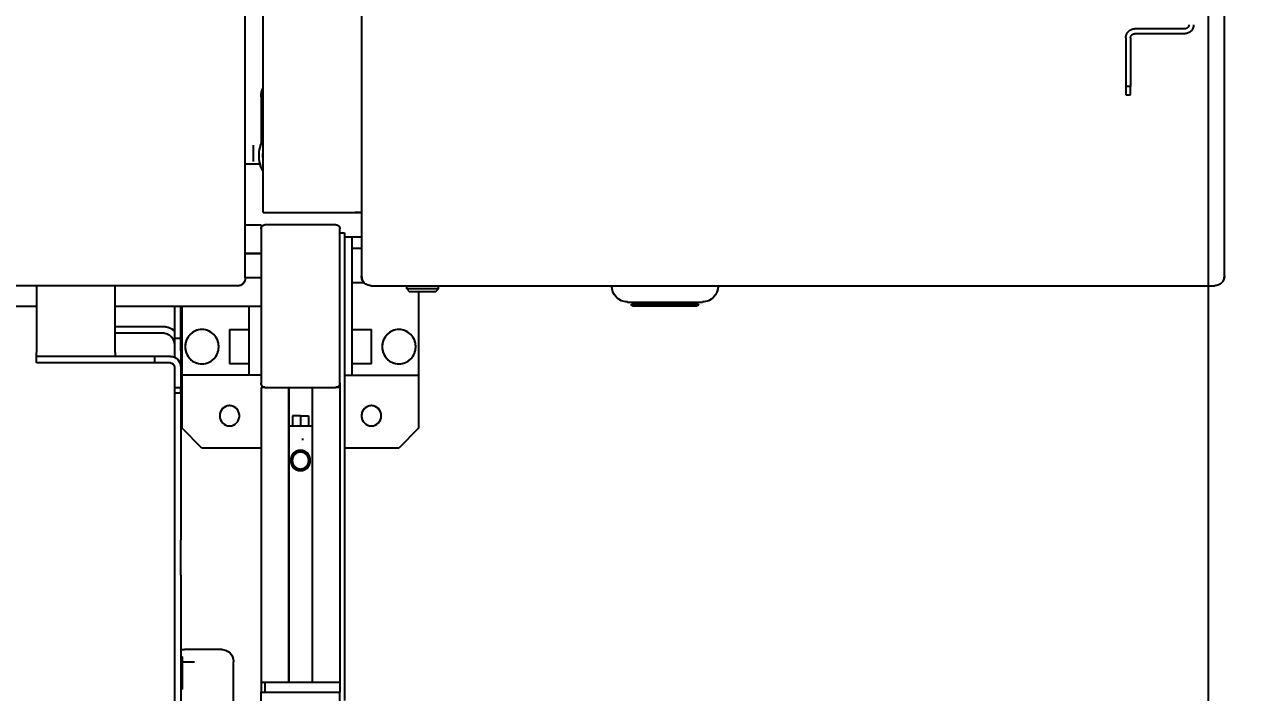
# Model space of a CAD drawing. Header units: centimetres. Extents: x 405564 to 502064, y 46284 to 60634.
# Drawn here: x 454884.15 to 454915.63, y 52508.1 to 52525.07 of the extents above; entities that cross this region are included whole.
import ezdxf
from ezdxf import colors
from ezdxf.entities.mleader import LeaderData, LeaderLine
from ezdxf.math import Vec2, Vec3
from ezdxf.xclip import XClip

# ---------------------------------------------------------------- set-up
doc = ezdxf.new("R2010")
doc.units = ezdxf.units.CM
doc.header["$XCLIPFRAME"] = 0
for name, pattern in [('3+1_3b$0$DASHED', [0.25, 0.125, -0.125]), ('SLD-2点鎖線', [12.7, 6.35, -1.27, 1.27, -1.27, 1.27, -1.27]), ('SLD-実線', [0])]:
    doc.linetypes.add(name, pattern=pattern)
for name, color, linetype in [('---___EB_draft03_cihazlar', 8, 'Continuous'), ('AS_DUV', 8, 'Continuous'), ('AS_PYZ_BINA', 8, 'Continuous')]:
    doc.layers.add(name, color=color, linetype=linetype)
doc.layers.add('0-KRCN-MİMARİ-220526', color=8, linetype='Continuous', lineweight=9)
doc.layers.add('OL_Ic', color=8, linetype='Continuous', lineweight=9)
doc.styles.add('Normal_ITL', font='swissi.ttf')

# ---------------------------------------------------------------- blocks, each defined once
blk = doc.blocks.new('SMD Dizgi Makinesi')
at = {"layer": '---___EB_draft03_cihazlar', "linetype": 'SLD-実線'}
for p, q in [((275456.486, -39730.757), (275464.504, -39730.757)), ((275456.238, -39752.449), (275456.238, -39730.997)), ((275455.824, -39745.929), (275455.824, -39744.026)), ((275455.721, -39744.177), (275455.721, -39745.779)), ((275455.773, -39745.197), (275455.773, -39744.127)), ((275455.773, -39745.829), (275455.773, -39745.197)), ((275456.238, -39751.788), (275456.238, -39746.33)), ((275456.083, -39750.806), (275456.155, -39750.736)), ((275456.083, -39750.806), (275456.083, -39751.467)), ((275456.155, -39750.736), (275456.155, -39751.537)), ((275456.155, -39750.736), (275456.238, -39750.736)), ((275452.621, -39751.237), (275452.105, -39751.738)), ((275453.964, -39751.237), (275452.621, -39751.237)), ((275453.964, -39752.939), (275453.964, -39751.237)), ((275456.083, -39751.237), (275453.964, -39751.237)), ((275456.155, -39751.537), (275456.083, -39751.467)), ((275456.155, -39751.537), (275456.238, -39751.537)), ((275452.105, -39751.738), (275452.105, -39753.12)), ((275456.238, -39751.888), (275456.238, -39751.788)), ((275454.249, -39752.439), (275455.127, -39752.439)), ((275454.249, -39752.439), (275454.249, -39752.939)), ((275455.127, -39752.939), (275455.127, -39752.439)), ((275456.315, -39752.623), (275456.315, -39752.939)), ((275456.486, -39752.689), (275456.394, -39752.671)), ((275464.504, -39752.689), (275456.486, -39752.689)), ((275457.193, -39752.939), (275457.193, -39752.689)), ((275457.478, -39752.939), (275457.478, -39752.689)), ((275458.098, -39752.849), (275458.098, -39752.689)), ((275458.098, -39755.193), (275458.098, -39752.849)), ((275447.765, -39753.12), (275445.698, -39753.12)), ((275456.548, -39753.12), (275447.765, -39753.12)), ((275453.964, -39753.12), (275453.964, -39752.939)), ((275457.478, -39752.939), (275453.964, -39752.939)), ((275456.444, -39753.11), (275457.064, -39753.11)), ((275457.581, -39753.12), (275456.548, -39753.12)), ((275456.599, -39753.11), (275456.604, -39753.12)), ((275456.716, -39753.11), (275456.716, -39753.12)), ((275456.793, -39753.12), (275456.793, -39753.11)), ((275457.478, -39753.12), (275457.478, -39752.939)), ((275457.581, -39753.24), (275457.581, -39753.12)), ((275444.097, -39753.24), (275445.905, -39753.24)), ((275446.163, -39753.24), (275445.905, -39753.24)), ((275445.905, -39753.34), (275445.905, -39753.24)), ((275445.905, -39753.941), (275445.905, -39753.34)), ((275446.163, -39753.34), (275446.163, -39753.24)), ((275447.765, -39753.24), (275446.163, -39753.24)), ((275446.163, -39755.143), (275446.163, -39753.34)), ((275453.654, -39753.24), (275447.12, -39753.24)), ((275453.758, -39753.24), (275453.654, -39753.24)), ((275453.654, -39753.24), (275453.654, -39753.34)), ((275453.654, -39755.143), (275453.654, -39753.34)), ((275453.758, -39753.24), (275457.684, -39753.24)), ((275457.788, -39753.34), (275457.788, -39755.143)), ((275445.905, -39754.542), (275445.905, -39753.941)), ((275453.654, -39753.941), (275446.163, -39753.941)), ((275453.654, -39753.947), (275446.163, -39753.947)), ((275452.673, -39754.542), (275452.673, -39753.941)), ((275452.931, -39754.037), (275452.673, -39754.037)), ((275452.931, -39754.241), (275452.931, -39754.037)), ((275451.856, -39754.443), (275451.944, -39754.394)), ((275452.006, -39754.192), (275452.006, -39754.29)), ((275452.352, -39754.191), (275452.311, -39754.191)), ((275452.931, -39754.241), (275452.673, -39754.241)), ((275452.931, -39754.446), (275452.673, -39754.446)), ((275452.931, -39754.241), (275452.931, -39754.446)), ((275445.905, -39755.143), (275445.905, -39754.542)), ((275453.654, -39754.536), (275446.163, -39754.536)), ((275453.654, -39754.542), (275446.163, -39754.542)), ((275428.856, -39755.243), (275445.905, -39755.243)), ((275445.905, -39755.243), (275445.905, -39755.143)), ((275446.163, -39755.143), (275445.905, -39755.143)), ((275446.163, -39755.243), (275445.905, -39755.243)), ((275446.163, -39755.243), (275446.163, -39755.143)), ((275453.654, -39755.243), (275446.163, -39755.243)), ((275452.105, -39755.243), (275452.105, -39756.745)), ((275453.654, -39755.143), (275453.654, -39755.243)), ((275457.684, -39755.243), (275453.758, -39755.243)), ((275453.964, -39755.243), (275453.964, -39755.543)), ((275455.721, -39758.948), (275455.721, -39755.243)), ((275456.444, -39755.643), (275456.444, -39755.243)), ((275456.451, -39755.643), (275456.451, -39755.243)), ((275457.058, -39755.643), (275457.058, -39755.243)), ((275457.064, -39755.643), (275457.064, -39755.243)), ((275457.788, -39755.243), (275457.684, -39755.243)), ((275457.788, -39755.643), (275457.788, -39755.243)), ((275458.098, -39755.193), (275464.297, -39755.193)), ((275459.337, -39755.643), (275459.337, -39755.267)), ((275459.428, -39755.193), (275459.544, -39755.202)), ((275459.544, -39755.202), (275459.661, -39755.193)), ((275461.042, -39755.243), (275459.832, -39755.243)), ((275453.964, -39755.543), (275455.721, -39755.543)), ((275453.964, -39755.543), (275453.964, -39757.246)), ((275454.249, -39755.543), (275454.249, -39756.044)), ((275455.127, -39756.044), (275455.127, -39755.543)), ((275456.437, -39755.643), (275464.453, -39755.643)), ((275459.735, -39755.443), (275459.399, -39755.443)), ((275459.813, -39755.443), (275459.735, -39755.443)), ((275428.236, -39755.944), (275446.68, -39755.944)), ((275456.231, -39755.844), (275456.231, -39847.777)), ((275446.99, -39756.244), (275446.99, -39757.186)), ((275454.52, -39756.044), (275454.249, -39756.044)), ((275455.127, -39756.044), (275454.52, -39756.044)), ((275446.678, -39757.236), (275446.678, -39756.935)), ((275452.105, -39756.745), (275452.621, -39757.246)), ((275448.882, -39757.286), (275443.632, -39757.286)), ((275445.981, -39757.236), (275445.981, -39757.286)), ((275445.981, -39757.236), (275446.807, -39757.236)), ((275446.807, -39757.286), (275446.807, -39757.236)), ((275446.99, -39757.286), (275446.99, -39757.186)), ((275448.882, -39757.286), (275449.777, -39757.286)), ((275453.516, -39757.286), (275449.777, -39757.286)), ((275452.621, -39757.246), (275453.964, -39757.246)), ((275453.516, -39757.286), (275453.654, -39757.286)), ((275453.516, -39757.446), (275453.516, -39757.286)), ((275454.171, -39757.286), (275453.654, -39757.286)), ((275453.654, -39757.446), (275453.654, -39757.286)), ((275453.964, -39757.246), (275455.721, -39757.246)), ((275454.584, -39757.286), (275454.171, -39757.286)), ((275454.584, -39757.286), (275454.894, -39757.286)), ((275454.894, -39757.286), (275455.721, -39757.286)), ((275454.894, -39757.286), (275454.894, -39757.446)), ((275448.882, -39757.446), (275443.632, -39757.446)), ((275449.777, -39757.446), (275448.882, -39757.446)), ((275453.516, -39757.446), (275449.777, -39757.446)), ((275453.654, -39757.446), (275453.516, -39757.446)), ((275454.171, -39757.446), (275453.654, -39757.446)), ((275454.274, -39757.546), (275454.274, -39757.947)), ((275454.584, -39757.446), (275454.419, -39757.446)), ((275454.44, -39757.546), (275454.44, -39757.947)), ((275454.894, -39757.446), (275454.584, -39757.446)), ((275455.721, -39757.446), (275454.894, -39757.446)), ((275455.039, -39758.948), (275455.039, -39757.746)), ((275455.204, -39758.948), (275455.204, -39757.746)), ((275454.274, -39757.947), (275454.44, -39757.947)), ((275454.274, -39757.947), (275454.274, -39760.951)), ((275454.44, -39757.947), (275454.44, -39760.951)), ((275454.543, -39758.948), (275454.44, -39758.948)), ((275454.543, -39758.948), (275456.231, -39758.948)), ((275454.274, -39760.951), (275454.44, -39760.951)), ((275454.44, -39760.951), (275454.543, -39760.951)), ((275456.231, -39760.951), (275454.543, -39760.951)), ((275455.721, -39828.259), (275455.721, -39760.951))]:
    blk.add_line(p, q, dxfattribs=at)
at = {"layer": '---___EB_draft03_cihazlar', "linetype": 'SLD-2点鎖線'}
for p, q in [((275456.486, -39730.757), (275464.504, -39730.757)), ((275456.238, -39752.449), (275456.238, -39730.997)), ((275462.644, -39731.759), (275462.644, -39733.041)), ((275462.768, -39731.759), (275462.768, -39733.041)), ((275461.094, -39733.141), (275461.301, -39733.141)), ((275461.094, -39733.261), (275461.094, -39733.141)), ((275461.301, -39733.261), (275461.094, -39733.261)), ((275462.541, -39733.141), (275461.301, -39733.141)), ((275461.301, -39733.141), (275461.301, -39733.261)), ((275462.541, -39733.261), (275461.301, -39733.261)), ((275455.824, -39745.929), (275455.824, -39744.026)), ((275455.721, -39744.177), (275455.721, -39745.779)), ((275455.773, -39745.197), (275455.773, -39744.127)), ((275455.773, -39745.829), (275455.773, -39745.197)), ((275456.238, -39751.788), (275456.238, -39746.33)), ((275456.083, -39750.806), (275456.155, -39750.736)), ((275456.083, -39750.806), (275456.083, -39751.467)), ((275456.155, -39750.736), (275456.155, -39751.537)), ((275456.155, -39750.736), (275456.238, -39750.736)), ((275452.621, -39751.237), (275452.105, -39751.738)), ((275453.964, -39751.237), (275452.621, -39751.237)), ((275453.964, -39752.939), (275453.964, -39751.237)), ((275456.083, -39751.237), (275453.964, -39751.237)), ((275456.155, -39751.537), (275456.083, -39751.467)), ((275456.155, -39751.537), (275456.238, -39751.537)), ((275452.105, -39751.738), (275452.105, -39753.12)), ((275456.238, -39751.888), (275456.238, -39751.788)), ((275454.249, -39752.439), (275454.249, -39752.939)), ((275454.249, -39752.439), (275455.127, -39752.439)), ((275455.127, -39752.939), (275455.127, -39752.439)), ((275456.315, -39752.623), (275456.315, -39752.939)), ((275456.486, -39752.689), (275456.394, -39752.671)), ((275464.504, -39752.689), (275456.486, -39752.689)), ((275457.193, -39752.939), (275457.193, -39752.689)), ((275457.478, -39752.939), (275457.478, -39752.689)), ((275458.098, -39752.849), (275458.098, -39752.689)), ((275458.098, -39755.193), (275458.098, -39752.849)), ((275447.765, -39753.12), (275445.698, -39753.12)), ((275456.548, -39753.12), (275447.765, -39753.12)), ((275453.964, -39753.12), (275453.964, -39752.939)), ((275457.478, -39752.939), (275453.964, -39752.939)), ((275456.444, -39753.11), (275457.064, -39753.11)), ((275457.581, -39753.12), (275456.548, -39753.12)), ((275456.599, -39753.11), (275456.604, -39753.12)), ((275456.716, -39753.11), (275456.716, -39753.12)), ((275456.793, -39753.12), (275456.793, -39753.11)), ((275457.478, -39753.12), (275457.478, -39752.939)), ((275457.581, -39753.24), (275457.581, -39753.12)), ((275444.097, -39753.24), (275445.905, -39753.24)), ((275445.905, -39753.34), (275445.905, -39753.24)), ((275446.163, -39753.24), (275445.905, -39753.24)), ((275445.905, -39753.941), (275445.905, -39753.34)), ((275446.163, -39753.34), (275446.163, -39753.24)), ((275447.765, -39753.24), (275446.163, -39753.24)), ((275446.163, -39755.143), (275446.163, -39753.34)), ((275453.654, -39753.24), (275447.12, -39753.24)), ((275453.758, -39753.24), (275453.654, -39753.24)), ((275453.654, -39753.24), (275453.654, -39753.34)), ((275453.654, -39755.143), (275453.654, -39753.34)), ((275453.758, -39753.24), (275457.684, -39753.24)), ((275457.788, -39753.34), (275457.788, -39755.143)), ((275445.905, -39754.542), (275445.905, -39753.941)), ((275453.654, -39753.941), (275446.163, -39753.941)), ((275453.654, -39753.947), (275446.163, -39753.947)), ((275452.673, -39754.542), (275452.673, -39753.941)), ((275452.931, -39754.037), (275452.673, -39754.037)), ((275452.931, -39754.241), (275452.931, -39754.037)), ((275451.856, -39754.443), (275451.944, -39754.394)), ((275452.006, -39754.192), (275452.006, -39754.29)), ((275452.352, -39754.191), (275452.311, -39754.191)), ((275452.931, -39754.241), (275452.673, -39754.241)), ((275452.931, -39754.446), (275452.673, -39754.446)), ((275452.931, -39754.241), (275452.931, -39754.446)), ((275445.905, -39755.143), (275445.905, -39754.542)), ((275453.654, -39754.536), (275446.163, -39754.536)), ((275453.654, -39754.542), (275446.163, -39754.542)), ((275428.856, -39755.243), (275445.905, -39755.243)), ((275445.905, -39755.243), (275445.905, -39755.143)), ((275446.163, -39755.143), (275445.905, -39755.143)), ((275446.163, -39755.243), (275445.905, -39755.243)), ((275446.163, -39755.243), (275446.163, -39755.143)), ((275453.654, -39755.243), (275446.163, -39755.243)), ((275452.105, -39755.243), (275452.105, -39756.745)), ((275453.654, -39755.143), (275453.654, -39755.243)), ((275457.684, -39755.243), (275453.758, -39755.243)), ((275453.964, -39755.243), (275453.964, -39755.543)), ((275455.721, -39758.948), (275455.721, -39755.243)), ((275456.444, -39755.643), (275456.444, -39755.243)), ((275456.451, -39755.643), (275456.451, -39755.243)), ((275457.058, -39755.643), (275457.058, -39755.243)), ((275457.064, -39755.643), (275457.064, -39755.243)), ((275457.788, -39755.243), (275457.684, -39755.243)), ((275457.788, -39755.643), (275457.788, -39755.243)), ((275458.098, -39755.193), (275464.297, -39755.193)), ((275459.337, -39755.643), (275459.337, -39755.267)), ((275459.428, -39755.193), (275459.544, -39755.202)), ((275459.544, -39755.202), (275459.661, -39755.193)), ((275461.042, -39755.243), (275459.832, -39755.243)), ((275453.964, -39755.543), (275455.721, -39755.543)), ((275453.964, -39755.543), (275453.964, -39757.246)), ((275454.249, -39755.543), (275454.249, -39756.044)), ((275455.127, -39756.044), (275455.127, -39755.543)), ((275456.437, -39755.643), (275464.453, -39755.643)), ((275459.735, -39755.443), (275459.399, -39755.443)), ((275459.813, -39755.443), (275459.735, -39755.443)), ((275428.236, -39755.944), (275446.68, -39755.944)), ((275456.231, -39755.844), (275456.231, -39847.777)), ((275446.99, -39756.244), (275446.99, -39757.186)), ((275454.52, -39756.044), (275454.249, -39756.044)), ((275455.127, -39756.044), (275454.52, -39756.044)), ((275446.678, -39757.236), (275446.678, -39756.935)), ((275452.105, -39756.745), (275452.621, -39757.246)), ((275448.882, -39757.286), (275443.632, -39757.286)), ((275445.981, -39757.236), (275445.981, -39757.286)), ((275445.981, -39757.236), (275446.807, -39757.236)), ((275446.807, -39757.286), (275446.807, -39757.236)), ((275446.99, -39757.286), (275446.99, -39757.186)), ((275448.882, -39757.286), (275449.777, -39757.286)), ((275453.516, -39757.286), (275449.777, -39757.286)), ((275452.621, -39757.246), (275453.964, -39757.246)), ((275453.516, -39757.286), (275453.654, -39757.286)), ((275453.516, -39757.446), (275453.516, -39757.286)), ((275454.171, -39757.286), (275453.654, -39757.286)), ((275453.654, -39757.446), (275453.654, -39757.286)), ((275453.964, -39757.246), (275455.721, -39757.246)), ((275454.584, -39757.286), (275454.171, -39757.286)), ((275454.584, -39757.286), (275454.894, -39757.286)), ((275454.894, -39757.286), (275455.721, -39757.286)), ((275454.894, -39757.286), (275454.894, -39757.446)), ((275448.882, -39757.446), (275443.632, -39757.446)), ((275449.777, -39757.446), (275448.882, -39757.446)), ((275453.516, -39757.446), (275449.777, -39757.446)), ((275453.654, -39757.446), (275453.516, -39757.446)), ((275454.171, -39757.446), (275453.654, -39757.446)), ((275454.274, -39757.546), (275454.274, -39757.947)), ((275454.584, -39757.446), (275454.419, -39757.446)), ((275454.44, -39757.546), (275454.44, -39757.947)), ((275454.894, -39757.446), (275454.584, -39757.446)), ((275455.721, -39757.446), (275454.894, -39757.446)), ((275455.039, -39758.948), (275455.039, -39757.746)), ((275455.204, -39758.948), (275455.204, -39757.746)), ((275454.274, -39757.947), (275454.44, -39757.947)), ((275454.274, -39757.947), (275454.274, -39760.951)), ((275454.44, -39757.947), (275454.44, -39760.951)), ((275454.543, -39758.948), (275454.44, -39758.948)), ((275454.543, -39758.948), (275456.231, -39758.948)), ((275454.274, -39760.951), (275454.44, -39760.951)), ((275454.44, -39760.951), (275454.543, -39760.951)), ((275456.231, -39760.951), (275454.543, -39760.951)), ((275455.721, -39828.259), (275455.721, -39760.951))]:
    blk.add_line(p, q, dxfattribs=at)
at = {"layer": '---___EB_draft03_cihazlar', "color": 1, "linetype": '3+1_3b$0$DASHED', "ltscale": 150}
blk.add_lwpolyline([(275341.077, -39731.157), (275757.077, -39731.157), (275757.077, -39868.157), (275341.077, -39868.157), (275341.077, -39731.157)], dxfattribs=at)
at = {"layer": '---___EB_draft03_cihazlar', "color": 1}
blk.add_lwpolyline([(275426.077, -39731.157), (275672.077, -39731.157), (275672.077, -39868.157), (275426.077, -39868.157), (275426.077, -39731.157)], dxfattribs=at)
at = {"layer": '---___EB_draft03_cihazlar', "linetype": 'SLD-実線'}
for centre, major_axis, ratio, start_param, end_param in [((275456.486, -39730.997), (-0.248, 0), 0.969208, 4.712389, 6.283185), ((275456.238, -39744.026), (-0.413, 0), 0.969208, 4.712389, 6.283185), ((275455.773, -39744.177), (-0.0517, 0), 0.969208, 4.712389, 6.283185), ((275455.773, -39745.779), (-0.0517, 0), 0.969208, 0, 1.570796), ((275456.238, -39745.929), (-0.413, 0), 0.969208, 0, 1.570796), ((275454.688, -39751.738), (-0.439, 0), 0.969208, 4.712389, 10.995574), ((275452.931, -39752.439), (-0.258, 0), 0.969208, 4.712389, 10.995574), ((275456.486, -39752.449), (-0.248, 0), 0.969208, 0, 1.570796), ((275464.297, -39752.849), (-6.2, 0), 0.943363, 6.255785, 6.283185), ((275453.758, -39753.34), (-0.103, 0), 0.969208, 4.712389, 6.283185), ((275457.684, -39753.34), (-0.103, 0), 0.969208, 3.141593, 4.712389), ((275451.795, -39754.241), (-0.258, 0), 0.969208, 4.712389, 10.995574), ((275451.795, -39754.241), (-0.217, 0), 0.969208, 4.712389, 10.995574), ((275453.758, -39755.143), (-0.103, 0), 0.969208, 0, 1.570796), ((275457.684, -39755.143), (-0.103, 0), 0.969208, 1.570796, 3.141593), ((275459.544, -39754.492), (-0.827, 0), 0.969208, 1.065436, 2.076157), ((275461.042, -39754.742), (-0.517, 0), 0.969208, 1.570796, 2.021984), ((275456.437, -39755.844), (-0.207, 0), 0.969208, 4.712389, 6.283185), ((275446.68, -39756.244), (-0.31, 0), 0.969208, 3.141593, 4.712389), ((275452.931, -39756.044), (-0.258, 0), 0.969208, 4.712389, 10.995574), ((275454.688, -39756.745), (-0.439, 0), 0.969208, 4.712389, 10.995574), ((275454.171, -39757.546), (-0.269, 0), 0.969208, 3.141593, 4.712389), ((275454.171, -39757.546), (-0.103, 0), 0.969208, 3.141593, 4.712389), ((275454.729, -39757.746), (-0.31, 0), 0.969208, 3.141593, 4.712389), ((275454.729, -39757.746), (-0.475, 0), 0.969208, 3.141593, 3.852041)]:
    blk.add_ellipse(centre, major_axis=major_axis, ratio=ratio, start_param=start_param, end_param=end_param, dxfattribs=at)
at = {"layer": '---___EB_draft03_cihazlar', "linetype": 'SLD-2点鎖線'}
for centre, major_axis, ratio, start_param, end_param in [((275456.486, -39730.997), (-0.248, 0), 0.969208, 4.712389, 6.283185), ((275462.871, -39731.759), (-0.227, 0), 0.969208, 4.712389, 6.283185), ((275462.871, -39731.759), (-0.103, 0), 0.969208, 4.712389, 6.283185), ((275462.541, -39733.041), (-0.227, 0), 0.969208, 1.570796, 3.141593), ((275462.541, -39733.041), (-0.103, 0), 0.969208, 1.570796, 3.141593), ((275456.238, -39744.026), (-0.413, 0), 0.969208, 4.712389, 6.283185), ((275455.773, -39744.177), (-0.0517, 0), 0.969208, 4.712389, 6.283185), ((275455.773, -39745.779), (-0.0517, 0), 0.969208, 0, 1.570796), ((275456.238, -39745.929), (-0.413, 0), 0.969208, 0, 1.570796), ((275454.688, -39751.738), (-0.439, 0), 0.969208, 4.712389, 10.995574), ((275452.931, -39752.439), (-0.258, 0), 0.969208, 4.712389, 10.995574), ((275456.486, -39752.449), (-0.248, 0), 0.969208, 0, 1.570796), ((275464.297, -39752.849), (-6.2, 0), 0.943363, 6.255785, 6.283185), ((275453.758, -39753.34), (-0.103, 0), 0.969208, 4.712389, 6.283185), ((275457.684, -39753.34), (-0.103, 0), 0.969208, 3.141593, 4.712389), ((275451.795, -39754.241), (-0.258, 0), 0.969208, 4.712389, 10.995574), ((275451.795, -39754.241), (-0.217, 0), 0.969208, 4.712389, 10.995574), ((275453.758, -39755.143), (-0.103, 0), 0.969208, 0, 1.570796), ((275457.684, -39755.143), (-0.103, 0), 0.969208, 1.570796, 3.141593), ((275459.544, -39754.492), (-0.827, 0), 0.969208, 1.065436, 2.076157), ((275461.042, -39754.742), (-0.517, 0), 0.969208, 1.570796, 2.021984), ((275456.437, -39755.844), (-0.207, 0), 0.969208, 4.712389, 6.283185), ((275446.68, -39756.244), (-0.31, 0), 0.969208, 3.141593, 4.712389), ((275452.931, -39756.044), (-0.258, 0), 0.969208, 4.712389, 10.995574), ((275454.688, -39756.745), (-0.439, 0), 0.969208, 4.712389, 10.995574), ((275454.171, -39757.546), (-0.269, 0), 0.969208, 3.141593, 4.712389), ((275454.171, -39757.546), (-0.103, 0), 0.969208, 3.141593, 4.712389), ((275454.729, -39757.746), (-0.31, 0), 0.969208, 3.141593, 4.712389), ((275454.729, -39757.746), (-0.475, 0), 0.969208, 3.141593, 3.852041)]:
    blk.add_ellipse(centre, major_axis=major_axis, ratio=ratio, start_param=start_param, end_param=end_param, dxfattribs=at)
at = {"layer": '---___EB_draft03_cihazlar', "linetype": 'SLD-実線'}
blk.add_open_spline([(275456.39, -39730.776), (275456.39, -39730.776), (275456.417, -39730.758), (275456.452, -39730.758), (275456.486, -39730.757)], degree=3, knots=[0, 0, 0, 0, 0.010439, 1, 1, 1, 1], dxfattribs=at)
at = {"layer": '---___EB_draft03_cihazlar', "linetype": 'SLD-2点鎖線'}
blk.add_open_spline([(275456.39, -39730.776), (275456.39, -39730.776), (275456.417, -39730.758), (275456.452, -39730.758), (275456.486, -39730.757)], degree=3, knots=[0, 0, 0, 0, 0.010439, 1, 1, 1, 1], dxfattribs=at)
blk = doc.blocks.new('A$Ca63a641c')
at = {"layer": 'AS_PYZ_BINA'}
ml = blk.add_multileader_mtext('Standard', dxfattribs=at)
ml.set_content('EST boyalı panel çit ve panel çit kapı (AS 51.101)', color=256, style='Normal_ITL')
ml.set_leader_properties()
ml.build(insert=Vec2(0, 0))
ml.multileader.update_dxf_attribs({"dogleg_length": 0.379, "arrow_head_size": 17.043, "scale": 75})
ctx = ml.context
ctx.base_point, ctx.scale, ctx.char_height, ctx.arrow_head_size, ctx.landing_gap_size, ctx.plane_origin = Vec3(140.513, 464.302), 75, 20, 17.043, 14.202, Vec3(92.505, 620.113)
notes = []
notes.append((ctx, [(0, (1, 1, 0), (112.109, 464.302), (1, 0), 28.404, [(0, [(68.504, 410)], 0, [])])]))
ctx.mtext.insert, ctx.mtext.width, ctx.mtext.flow_direction = Vec3(154.715, 477.513), 604.56338, 5
for ctx, leaders in notes:
    for number, flags, end, landing, length, lines in leaders:
        leader = LeaderData()
        leader.index, (leader.has_last_leader_line, leader.has_dogleg_vector, leader.attachment_direction) = number, flags
        leader.last_leader_point, leader.dogleg_vector, leader.dogleg_length = Vec3(end), Vec3(landing), length
        for number, points, colour, breaks in lines:
            line = LeaderLine()
            line.index, line.vertices, line.color, line.breaks = number, Vec3.list(points), colors.encode_raw_color(colour), breaks
            leader.lines.append(line)
        ctx.leaders.append(leader)
blk = doc.blocks.new('A$C85dec720')
at = {"layer": 'OL_Ic'}
blk.add_blockref('A$Ca63a641c', (5315.078, 5344.253, 28.4), dxfattribs=at)
blk = doc.blocks.new('A$C6A10300A')
at = {"layer": '---___EB_draft03_cihazlar', "xscale": -1, "rotation": 270}
blk.add_blockref('SMD Dizgi Makinesi', (56581.337, -283571.821), dxfattribs=at)
at = {"layer": 'AS_DUV'}
ref = blk.add_blockref('A$C85dec720', (28900.964, -17748.984), dxfattribs=dict(at, rotation=105.0255580063709))
XClip(ref).set_block_clipping_path([(6220.3367769278, 6783.7313721173), (4126.4071464743, -1017.0000000052), (7354.8298234051, -1883.5969356479), (9448.7594538586, 5917.1344364745)])

msp = doc.modelspace()

# ---------------------------------------------------------------- block references
at = {"layer": '0-KRCN-MİMARİ-220526'}
msp.add_blockref('A$C6A10300A', (438064.066, 60634.016), dxfattribs=at)

doc.saveas('drawing.dxf')
